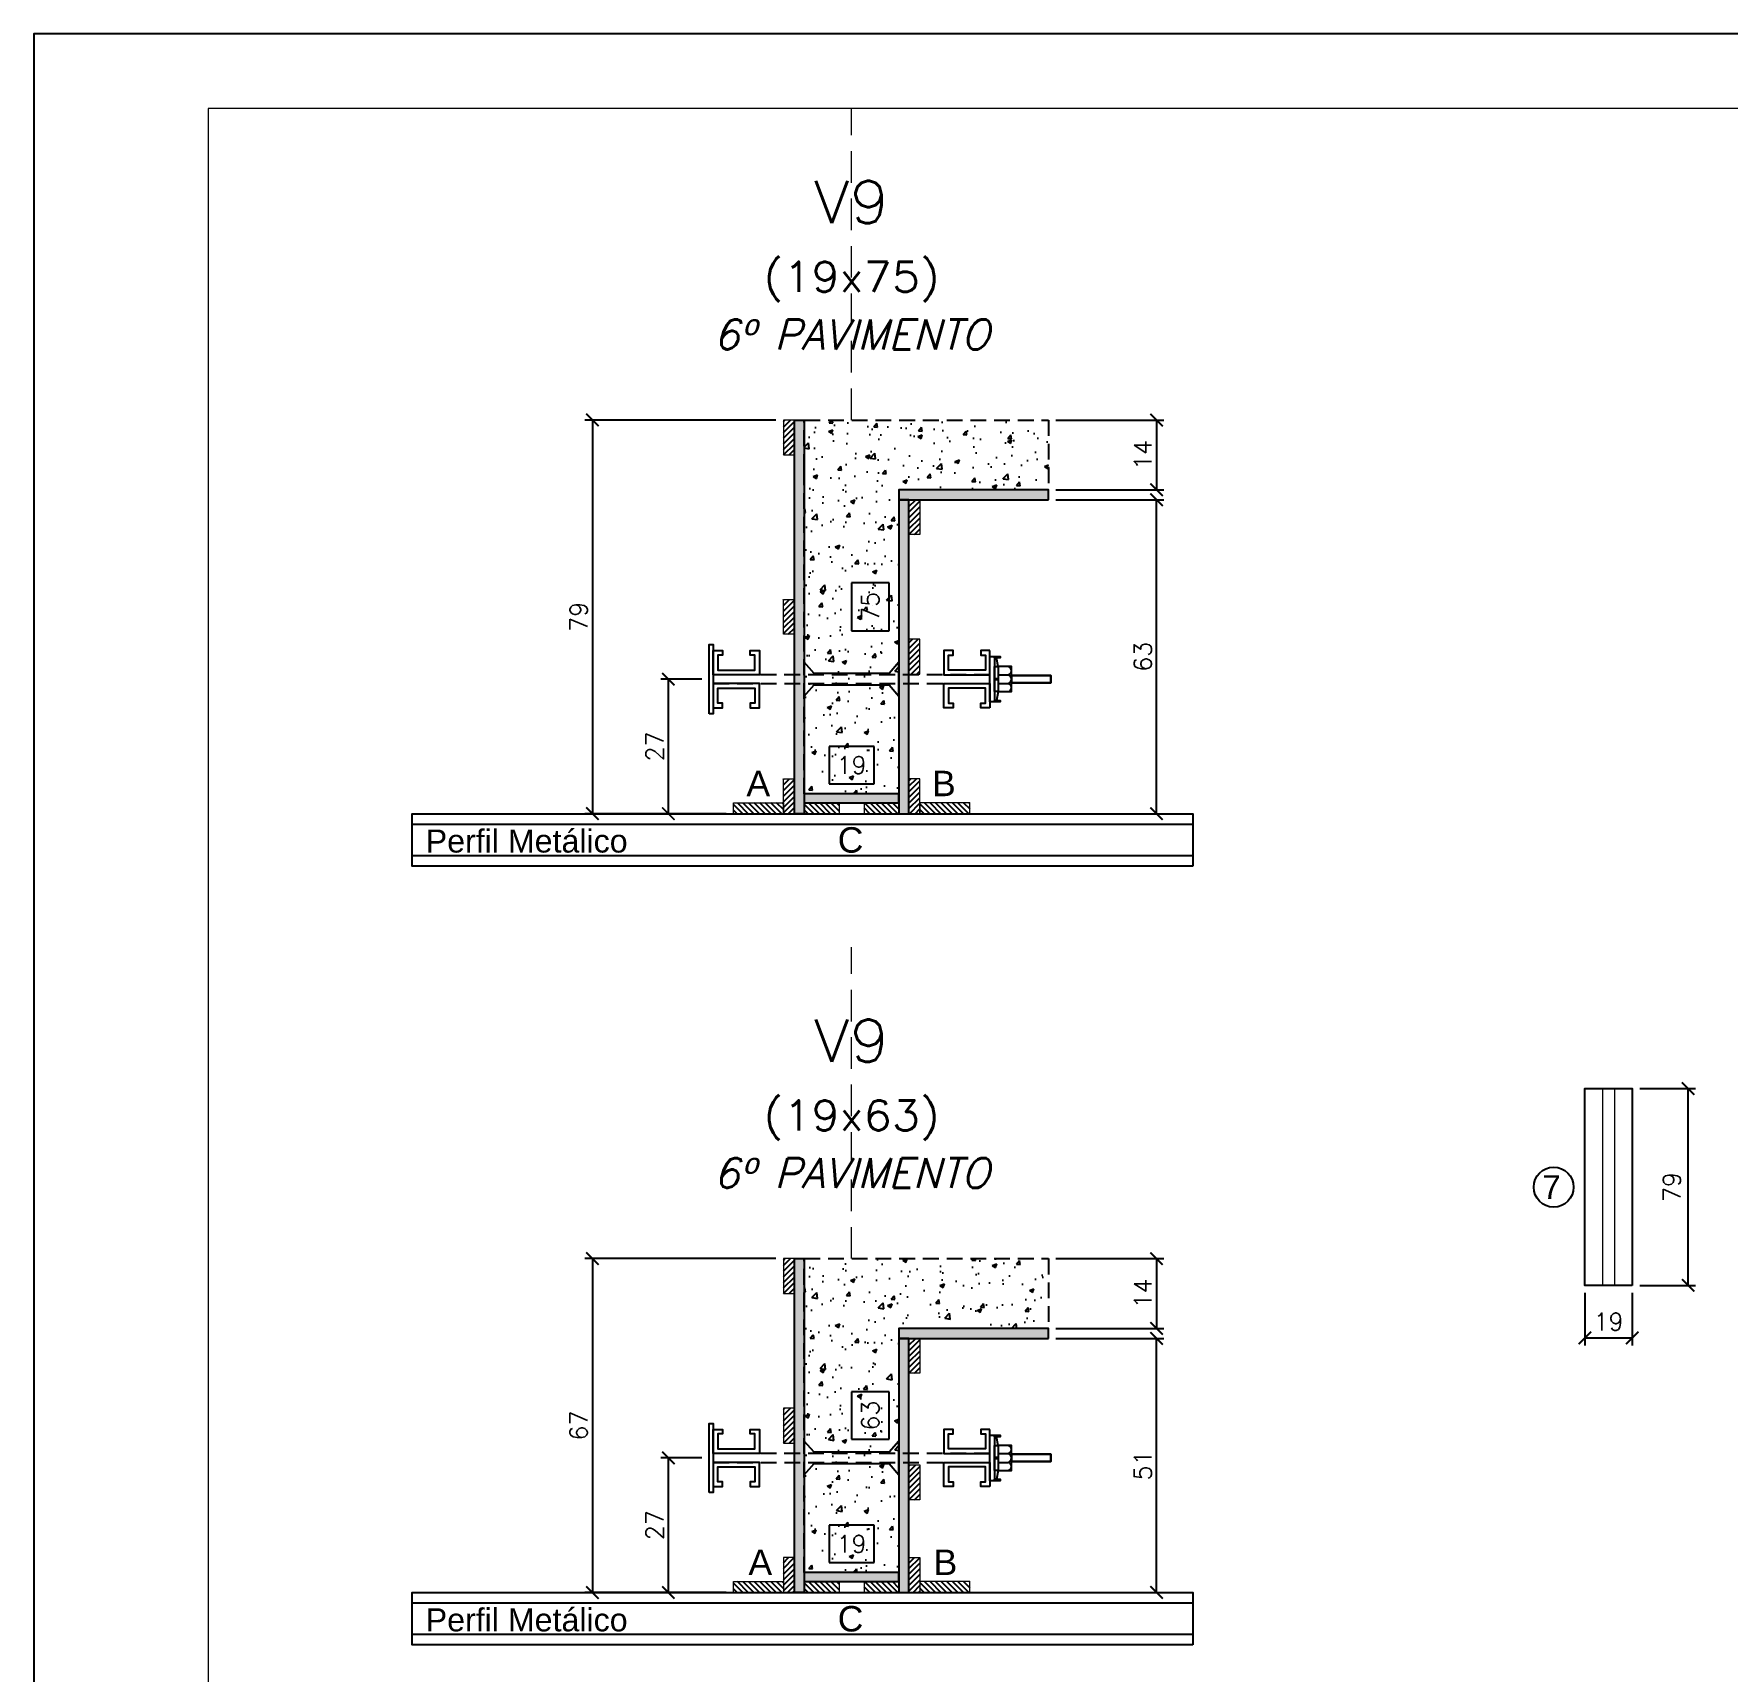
# Model space of a CAD drawing. Extents: x -23436 to 4767, y -4638 to 9755.
# Drawn here: x -15921 to -15242, y 3325 to 3982 of the extents above; entities that cross this region are included whole.
import ezdxf
from ezdxf.enums import TextEntityAlignment as Align

# ---------------------------------------------------------------- set-up
doc = ezdxf.new("R2010")
doc.units = 0
doc.header["$PDMODE"] = 2
doc.header["$PDSIZE"] = 10
doc.linetypes.add('CABLIN', pattern=[0.35, 0.25, -0.1])
doc.linetypes.add('HIDDEN', pattern=[9.525, 6.35, -3.175])
doc.layers.get('0').update_dxf_attribs({"lineweight": 13})
doc.layers.get('Defpoints').update_dxf_attribs({"lineweight": 13})
for name, color, linetype in [('Barra de Ancoragem', 20, 'Continuous'), ('Concreto', 250, 'HIDDEN'), ('Cota', 4, 'Continuous'), ('Cota Seção (2x)', 4, 'Continuous'), ('Hachura', 252, 'CABLIN'), ('MB Logo', 255, 'Continuous'), ('Painéis', 200, 'Continuous'), ('Perfil Metálico', 224, 'Continuous'), ('Romaneio', 10, 'Continuous'), ('Texto de Titulo', 7, 'Continuous'), ('Texto Qtd Sarr', 242, 'Continuous'), ('Tubo de PVC', 51, 'Continuous')]:
    doc.layers.add(name, color=color, linetype=linetype)
for name, color, linetype, lineweight in [('FOLHA MB', 7, 'Continuous', 13), ('Madeira', 100, 'Continuous', 13), ('Sarr 2.2x7', 40, 'Continuous', 9), ('Texto Seção', 7, 'Continuous', 15)]:
    doc.layers.add(name, color=color, linetype=linetype, lineweight=lineweight)
doc.layers.add('Laje_Perimetro', color=7, linetype='Continuous', plot=False)
doc.styles.add('ARIAL', font='arial.ttf', dxfattribs={"oblique": 15, "height": 25})
doc.styles.add('ROMANS', font='romans.shx')
doc.dimstyles.new('Cota Paínel', dxfattribs={"dimtxt": 7, "dimasz": 5, "dimexe": 3, "dimexo": 3, "dimgap": 3, "dimtad": 1, "dimdec": 1, "dimzin": 12, "dimdsep": 46, "dimtxsty": 'ROMANS', "dimblk": 'ARCHTICK', "dimcen": 0, "dimclrd": 4, "dimclre": 4, "dimclrt": 1, "dimadec": 1, "dimazin": 3, "dimtfac": 1, "dimtdec": 1, "dimtmove": 0, "dimatfit": 3, "dimldrblk": 'OBLIQUE', "dimfxl": 1, "dimtolj": 1, "dimtzin": 12, "dimarcsym": 0})
doc.dimstyles.new('Cota Seção (2x)', dxfattribs={"dimtxt": 7, "dimasz": 5, "dimexe": 3, "dimexo": 3, "dimgap": 2, "dimtad": 3, "dimdec": 1, "dimlfac": 0.5, "dimzin": 12, "dimdsep": 46, "dimtxsty": 'ROMANS', "dimblk": 'ARCHTICK', "dimcen": 0, "dimclrd": 4, "dimclre": 4, "dimclrt": 1, "dimadec": 1, "dimazin": 3, "dimtfac": 1, "dimtdec": 1, "dimtmove": 0, "dimatfit": 3, "dimldrblk": 'OBLIQUE', "dimfxl": 1, "dimtolj": 1, "dimtzin": 12, "dimarcsym": 0})
doc.dimstyles.new('Cota Seção interna', dxfattribs={"dimtxt": 7, "dimasz": 6, "dimexe": 0.18, "dimexo": 2, "dimgap": -4, "dimtad": 3, "dimdec": 1, "dimlfac": 0.5, "dimzin": 12, "dimdsep": 46, "dimtxsty": 'ROMANS', "dimblk": 'ARCHTICK', "dimcen": 0.09, "dimse1": 1, "dimse2": 1, "dimsd1": 1, "dimsd2": 1, "dimclrd": 180, "dimclre": 5, "dimclrt": 1, "dimadec": 0, "dimazin": 3, "dimtfac": 1, "dimtdec": 1, "dimtofl": 0, "dimtmove": 0, "dimatfit": 3, "dimldrblk": 'ARCHTICK', "dimfxl": 1, "dimtolj": 1, "dimtzin": 0, "dimarcsym": 0})
pattern_1 = [(315, (7344.477, -4872.981), (1.12253202, 1.12253202), [])]
pattern_2 = [(45, (-7312.8994, 26787.8796), (-1.12253202, 1.12253202), [])]
pattern_3 = [(315, (7344.477, -4560.3843), (1.12253202, 1.12253202), [])]
pattern_4 = [(225, (-23873.3869, -19119.3607), (1.12253202, -1.12253202), [])]

# ---------------------------------------------------------------- blocks, each defined once
blk = doc.blocks.new('A$C169d8357')
at = {"layer": 'FOLHA MB', "color": 1}
for points in [[(0, 1199.94), (0, 149.94), (1485.02, 149.94), (1485.02, 1199.94)], [(70, 1169.94), (70, 179.94), (1455.02, 179.94), (1455.02, 1169.94)]]:
    blk.add_lwpolyline(points, close=True, dxfattribs=at)
blk = doc.blocks.new('titulo1')
at = {"layer": 'Defpoints', "color": 252, "linetype": 'HIDDEN', "ltscale": 2}
blk.add_line((0, 0), (0, 125), dxfattribs=at)
at = {"layer": 'Defpoints', "style": 'ROMANS', "oblique": 15}
blk.add_attdef('FOLHA', text='', height=10, dxfattribs=at).set_placement((0, 15.58), align=Align.MIDDLE_CENTER)
at = {"layer": 'Texto Qtd Sarr', "color": 3, "style": 'ROMANS', "oblique": 15}
for tag, height, p in [('TITULO', 17, (0, 71.45)), ('SEÇÃO', 12, (0, 41.55))]:
    blk.add_attdef(tag, text='', height=height, dxfattribs=at).set_placement(p, align=Align.MIDDLE_CENTER)
blk = doc.blocks.new('*D565')
at = {"layer": 'Cota Seção (2x)', "color": 180, "lineweight": -2, "transparency": 16777216}
for p, q in [((-15584.14, 3383.66), (-15602.14, 3383.66)), ((-15602.14, 3383.66), (-15602.14, 3368.66)), ((-15584.14, 3368.66), (-15584.14, 3383.66)), ((-15602.14, 3368.66), (-15584.14, 3368.66))]:
    blk.add_line(p, q, dxfattribs=at)
at = {"layer": 'Defpoints', "color": 0, "transparency": 16777216}
for p in [(-15612.14, 3364.66), (-15574.14, 3364.66), (-15574.14, 3364.66)]:
    blk.add_point(p, dxfattribs=at)
at = {"layer": 'Cota Seção (2x)', "color": 1, "transparency": 16777216, "insert": (-15593.14, 3376.16), "char_height": 7, "attachment_point": 5, "style": 'ROMANS'}
blk.add_mtext('\\A1;19', dxfattribs=at)
blk = doc.blocks.new('_ArchTick')
at = {"color": 0, "linetype": 'ByBlock', "const_width": 0.15}
blk.add_lwpolyline([(-0.5, -0.5), (0.5, 0.5)], dxfattribs=at)
blk = doc.blocks.new('*D566')
at = {"layer": 'Cota', "color": 4, "lineweight": -2, "transparency": 16777216}
for p, q in [((-15511.14, 3490.66), (-15467.77, 3490.66)), ((-15470.77, 3490.66), (-15470.77, 3462.66)), ((-15511.14, 3462.66), (-15467.77, 3462.66))]:
    blk.add_line(p, q, dxfattribs=at)
at = {"layer": 'Defpoints', "color": 0, "transparency": 16777216}
for p in [(-15514.14, 3490.66), (-15514.14, 3462.66), (-15470.77, 3462.66)]:
    blk.add_point(p, dxfattribs=at)
at = {"layer": 'Cota', "color": 4, "lineweight": -2, "transparency": 16777216, "xscale": 5, "yscale": 5, "zscale": 5}
for p, rotation in [((-15470.77, 3490.66), 90), ((-15470.77, 3462.66), 270)]:
    blk.add_blockref('_ArchTick', p, dxfattribs=dict(at, rotation=rotation))
at = {"layer": 'Cota', "color": 1, "transparency": 16777216, "insert": (-15476.27, 3476.66), "char_height": 7, "attachment_point": 5, "rotation": 90, "style": 'ROMANS'}
blk.add_mtext('\\A1;14', dxfattribs=at)
blk = doc.blocks.new('_OBLIQUE')
at = {"color": 0, "linetype": 'ByBlock', "lineweight": -2}
for p, q in [((0, 0), (-1, 0)), ((-0.5, -0.5), (0.5, 0.5))]:
    blk.add_line(p, q, dxfattribs=at)
blk = doc.blocks.new('DSADSAD')
at = {"layer": 'Barra de Ancoragem'}
for p, q in [((-12990.96, 7698.42), (-13009.22, 7698.42)), ((-13005.1, 7696.87), (-13008.63, 7697.64)), ((-12995.08, 7696.87), (-12991.55, 7697.64))]:
    blk.add_line(p, q, dxfattribs=at)
at = {"layer": 'Barra de Ancoragem', "flags": 128}
for points in [[(-13009.22, 7700.2), (-12990.96, 7700.2), (-12990.96, 7698.42), (-13009.22, 7698.42)], [(-13008.63, 7698.42), (-13008.63, 7696.05), (-13009.22, 7696.05), (-13009.22, 7698.42)], [(-12995.08, 7698.42), (-12995.08, 7696.87), (-13005.1, 7696.87), (-13005.1, 7698.42)], [(-12990.96, 7698.42), (-12990.96, 7696.05), (-12991.55, 7696.05), (-12991.55, 7698.42)]]:
    blk.add_lwpolyline(points, close=True, dxfattribs=at)
for points in [[(-13005.1, 7696.87), (-13005.1, 7691.61), (-12995.08, 7691.61), (-12995.08, 7696.87)], [(-13000.38, 7696.87), (-13000.38, 7698.42), (-12999.79, 7698.42), (-12999.79, 7696.87), (-13000.38, 7696.87), (-12999.79, 7696.87)]]:
    blk.add_lwpolyline(points, dxfattribs=at)
for points in [[(-13001.86, 7696.87), (-13001.86, 7692.79, 0.666667), (-12998.32, 7692.79, 0.666667)], [(-12998.32, 7696.87), (-12998.32, 7692.79, 0.729796), (-12995.08, 7692.79, 0.729796)]]:
    blk.add_lwpolyline(points, format="xyb", dxfattribs=at)
at = {"layer": 'Barra de Ancoragem'}
blk.add_arc((-13003.48, 7693.31), 1.7, 197.75636, 342.24364, dxfattribs=at)
blk = doc.blocks.new('*D567')
at = {"layer": 'Cota', "color": 4, "lineweight": -2, "transparency": 16777216}
for p, q in [((-15653.26, 3410.66), (-15669.71, 3410.66)), ((-15666.71, 3356.66), (-15666.71, 3410.66)), ((-15643.54, 3356.66), (-15669.71, 3356.66))]:
    blk.add_line(p, q, dxfattribs=at)
at = {"layer": 'Defpoints', "color": 0, "transparency": 16777216}
for p in [(-15666.71, 3410.66), (-15650.26, 3410.66), (-15640.54, 3356.66)]:
    blk.add_point(p, dxfattribs=at)
at = {"layer": 'Cota', "color": 4, "lineweight": -2, "transparency": 16777216, "xscale": 5, "yscale": 5, "zscale": 5}
for p, rotation in [((-15666.71, 3410.66), 90), ((-15666.71, 3356.66), 270)]:
    blk.add_blockref('_ArchTick', p, dxfattribs=dict(at, rotation=rotation))
at = {"layer": 'Cota', "color": 1, "transparency": 16777216, "insert": (-15672.21, 3383.66), "char_height": 7, "attachment_point": 5, "rotation": 90, "style": 'ROMANS'}
blk.add_mtext('\\A1;27', dxfattribs=at)
blk = doc.blocks.new('*D568')
at = {"layer": 'Cota', "color": 4, "lineweight": -2, "transparency": 16777216}
for p, q in [((-15511.14, 3458.66), (-15467.77, 3458.66)), ((-15470.77, 3356.66), (-15470.77, 3458.66)), ((-15542.74, 3356.66), (-15467.77, 3356.66))]:
    blk.add_line(p, q, dxfattribs=at)
at = {"layer": 'Defpoints', "color": 0, "transparency": 16777216}
for p in [(-15514.14, 3458.66), (-15470.77, 3458.66), (-15545.74, 3356.66)]:
    blk.add_point(p, dxfattribs=at)
at = {"layer": 'Cota', "color": 4, "lineweight": -2, "transparency": 16777216, "xscale": 5, "yscale": 5, "zscale": 5}
for p, rotation in [((-15470.77, 3458.66), 90), ((-15470.77, 3356.66), 270)]:
    blk.add_blockref('_ArchTick', p, dxfattribs=dict(at, rotation=rotation))
at = {"layer": 'Cota', "color": 1, "transparency": 16777216, "insert": (-15476.27, 3407.66), "char_height": 7, "attachment_point": 5, "rotation": 90, "style": 'ROMANS'}
blk.add_mtext('\\A1;51', dxfattribs=at)
blk = doc.blocks.new('*D569')
at = {"layer": 'Cota Seção (2x)', "color": 180, "lineweight": -2, "transparency": 16777216}
for p, q in [((-15578.14, 3437.16), (-15593.14, 3437.16)), ((-15593.14, 3437.16), (-15593.14, 3418.16)), ((-15578.14, 3418.16), (-15578.14, 3437.16)), ((-15593.14, 3418.16), (-15578.14, 3418.16))]:
    blk.add_line(p, q, dxfattribs=at)
at = {"layer": 'Defpoints', "color": 0, "transparency": 16777216}
for p in [(-15574.14, 3490.66), (-15574.14, 3490.66), (-15574.14, 3364.66)]:
    blk.add_point(p, dxfattribs=at)
at = {"layer": 'Cota Seção (2x)', "color": 1, "transparency": 16777216, "insert": (-15585.64, 3427.66), "char_height": 7, "attachment_point": 5, "rotation": 90, "style": 'ROMANS'}
blk.add_mtext('\\A1;63', dxfattribs=at)
blk = doc.blocks.new('*D570')
at = {"layer": 'Cota', "color": 4, "lineweight": -2, "transparency": 16777216}
for p, q in [((-15623.54, 3490.66), (-15700.2, 3490.66)), ((-15697.2, 3490.66), (-15697.2, 3356.66)), ((-15643.54, 3356.66), (-15700.2, 3356.66))]:
    blk.add_line(p, q, dxfattribs=at)
at = {"layer": 'Defpoints', "color": 0, "transparency": 16777216}
for p in [(-15620.54, 3490.66), (-15697.2, 3356.66), (-15640.54, 3356.66)]:
    blk.add_point(p, dxfattribs=at)
at = {"layer": 'Cota', "color": 4, "lineweight": -2, "transparency": 16777216, "xscale": 5, "yscale": 5, "zscale": 5}
for p, rotation in [((-15697.2, 3490.66), 90), ((-15697.2, 3356.66), 270)]:
    blk.add_blockref('_ArchTick', p, dxfattribs=dict(at, rotation=rotation))
at = {"layer": 'Cota', "color": 1, "transparency": 16777216, "insert": (-15702.7, 3423.66), "char_height": 7, "attachment_point": 5, "rotation": 90, "style": 'ROMANS'}
blk.add_mtext('\\A1;67', dxfattribs=at)
blk = doc.blocks.new('*D559')
at = {"layer": 'Cota Seção (2x)', "color": 180, "lineweight": -2, "transparency": 16777216}
for p, q in [((-15584.14, 3696.26), (-15602.14, 3696.26)), ((-15602.14, 3696.26), (-15602.14, 3681.26)), ((-15584.14, 3681.26), (-15584.14, 3696.26)), ((-15602.14, 3681.26), (-15584.14, 3681.26))]:
    blk.add_line(p, q, dxfattribs=at)
at = {"layer": 'Defpoints', "color": 0, "transparency": 16777216}
for p in [(-15612.14, 3677.26), (-15574.14, 3677.26), (-15574.14, 3677.26)]:
    blk.add_point(p, dxfattribs=at)
at = {"layer": 'Cota Seção (2x)', "color": 1, "transparency": 16777216, "insert": (-15593.14, 3688.76), "char_height": 7, "attachment_point": 5, "style": 'ROMANS'}
blk.add_mtext('\\A1;19', dxfattribs=at)
blk = doc.blocks.new('*D560')
at = {"layer": 'Cota', "color": 4, "lineweight": -2, "transparency": 16777216}
for p, q in [((-15511.14, 3827.26), (-15467.77, 3827.26)), ((-15470.77, 3827.26), (-15470.77, 3799.26)), ((-15511.14, 3799.26), (-15467.77, 3799.26))]:
    blk.add_line(p, q, dxfattribs=at)
at = {"layer": 'Defpoints', "color": 0, "transparency": 16777216}
for p in [(-15514.14, 3827.26), (-15514.14, 3799.26), (-15470.77, 3799.26)]:
    blk.add_point(p, dxfattribs=at)
at = {"layer": 'Cota', "color": 4, "lineweight": -2, "transparency": 16777216, "xscale": 5, "yscale": 5, "zscale": 5}
for p, rotation in [((-15470.77, 3827.26), 90), ((-15470.77, 3799.26), 270)]:
    blk.add_blockref('_ArchTick', p, dxfattribs=dict(at, rotation=rotation))
at = {"layer": 'Cota', "color": 1, "transparency": 16777216, "insert": (-15476.27, 3813.26), "char_height": 7, "attachment_point": 5, "rotation": 90, "style": 'ROMANS'}
blk.add_mtext('\\A1;14', dxfattribs=at)
blk = doc.blocks.new('*D561')
at = {"layer": 'Cota', "color": 4, "lineweight": -2, "transparency": 16777216}
for p, q in [((-15653.26, 3723.26), (-15669.71, 3723.26)), ((-15666.71, 3669.26), (-15666.71, 3723.26)), ((-15643.54, 3669.26), (-15669.71, 3669.26))]:
    blk.add_line(p, q, dxfattribs=at)
at = {"layer": 'Defpoints', "color": 0, "transparency": 16777216}
for p in [(-15666.71, 3723.26), (-15650.26, 3723.26), (-15640.54, 3669.26)]:
    blk.add_point(p, dxfattribs=at)
at = {"layer": 'Cota', "color": 4, "lineweight": -2, "transparency": 16777216, "xscale": 5, "yscale": 5, "zscale": 5}
for p, rotation in [((-15666.71, 3723.26), 90), ((-15666.71, 3669.26), 270)]:
    blk.add_blockref('_ArchTick', p, dxfattribs=dict(at, rotation=rotation))
at = {"layer": 'Cota', "color": 1, "transparency": 16777216, "insert": (-15672.21, 3696.26), "char_height": 7, "attachment_point": 5, "rotation": 90, "style": 'ROMANS'}
blk.add_mtext('\\A1;27', dxfattribs=at)
blk = doc.blocks.new('*D562')
at = {"layer": 'Cota', "color": 4, "lineweight": -2, "transparency": 16777216}
for p, q in [((-15511.14, 3795.26), (-15467.77, 3795.26)), ((-15470.77, 3669.26), (-15470.77, 3795.26)), ((-15542.74, 3669.26), (-15467.77, 3669.26))]:
    blk.add_line(p, q, dxfattribs=at)
at = {"layer": 'Defpoints', "color": 0, "transparency": 16777216}
for p in [(-15514.14, 3795.26), (-15470.77, 3795.26), (-15545.74, 3669.26)]:
    blk.add_point(p, dxfattribs=at)
at = {"layer": 'Cota', "color": 4, "lineweight": -2, "transparency": 16777216, "xscale": 5, "yscale": 5, "zscale": 5}
for p, rotation in [((-15470.77, 3795.26), 90), ((-15470.77, 3669.26), 270)]:
    blk.add_blockref('_ArchTick', p, dxfattribs=dict(at, rotation=rotation))
at = {"layer": 'Cota', "color": 1, "transparency": 16777216, "insert": (-15476.27, 3732.26), "char_height": 7, "attachment_point": 5, "rotation": 90, "style": 'ROMANS'}
blk.add_mtext('\\A1;63', dxfattribs=at)
blk = doc.blocks.new('*D563')
at = {"layer": 'Cota Seção (2x)', "color": 180, "lineweight": -2, "transparency": 16777216}
for p, q in [((-15578.14, 3761.93), (-15593.14, 3761.93)), ((-15593.14, 3761.93), (-15593.14, 3742.59)), ((-15578.14, 3742.59), (-15578.14, 3761.93)), ((-15593.14, 3742.59), (-15578.14, 3742.59))]:
    blk.add_line(p, q, dxfattribs=at)
at = {"layer": 'Defpoints', "color": 0, "transparency": 16777216}
for p in [(-15574.14, 3827.26), (-15574.14, 3827.26), (-15574.14, 3677.26)]:
    blk.add_point(p, dxfattribs=at)
at = {"layer": 'Cota Seção (2x)', "color": 1, "transparency": 16777216, "insert": (-15585.64, 3752.26), "char_height": 7, "attachment_point": 5, "rotation": 90, "style": 'ROMANS'}
blk.add_mtext('\\A1;75', dxfattribs=at)
blk = doc.blocks.new('*D564')
at = {"layer": 'Cota', "color": 4, "lineweight": -2, "transparency": 16777216}
for p, q in [((-15623.54, 3827.26), (-15700.2, 3827.26)), ((-15697.2, 3827.26), (-15697.2, 3669.26)), ((-15643.54, 3669.26), (-15700.2, 3669.26))]:
    blk.add_line(p, q, dxfattribs=at)
at = {"layer": 'Defpoints', "color": 0, "transparency": 16777216}
for p in [(-15620.54, 3827.26), (-15697.2, 3669.26), (-15640.54, 3669.26)]:
    blk.add_point(p, dxfattribs=at)
at = {"layer": 'Cota', "color": 4, "lineweight": -2, "transparency": 16777216, "xscale": 5, "yscale": 5, "zscale": 5}
for p, rotation in [((-15697.2, 3827.26), 90), ((-15697.2, 3669.26), 270)]:
    blk.add_blockref('_ArchTick', p, dxfattribs=dict(at, rotation=rotation))
at = {"layer": 'Cota', "color": 1, "transparency": 16777216, "insert": (-15702.7, 3748.26), "char_height": 7, "attachment_point": 5, "rotation": 90, "style": 'ROMANS'}
blk.add_mtext('\\A1;79', dxfattribs=at)
blk = doc.blocks.new('*D627')
at = {"layer": 'Cota', "color": 4, "lineweight": -2, "transparency": 16777216}
for p, q in [((-15298.79, 3476.92), (-15298.79, 3455.85)), ((-15279.79, 3476.92), (-15279.79, 3455.85)), ((-15298.79, 3458.85), (-15279.79, 3458.85))]:
    blk.add_line(p, q, dxfattribs=at)
at = {"layer": 'Defpoints', "color": 0, "transparency": 16777216}
for p in [(-15298.79, 3479.92), (-15279.79, 3479.92), (-15279.79, 3458.85)]:
    blk.add_point(p, dxfattribs=at)
at = {"layer": 'Cota', "color": 4, "lineweight": -2, "transparency": 16777216, "xscale": 5, "yscale": 5, "zscale": 5, "rotation": 180}
blk.add_blockref('_ArchTick', (-15298.79, 3458.85), dxfattribs=at)
at = {"layer": 'Cota', "color": 4, "lineweight": -2, "transparency": 16777216, "xscale": 5, "yscale": 5, "zscale": 5}
blk.add_blockref('_ArchTick', (-15279.79, 3458.85), dxfattribs=at)
at = {"layer": 'Cota', "color": 1, "transparency": 16777216, "insert": (-15289.29, 3465.35), "char_height": 7, "attachment_point": 5, "style": 'ROMANS'}
blk.add_mtext('\\A1;19', dxfattribs=at)
blk = doc.blocks.new('*D628')
at = {"layer": 'Cota', "color": 4, "lineweight": -2, "transparency": 16777216}
for p, q in [((-15276.79, 3558.92), (-15254.41, 3558.92)), ((-15257.41, 3479.92), (-15257.41, 3558.92)), ((-15276.79, 3479.92), (-15254.41, 3479.92))]:
    blk.add_line(p, q, dxfattribs=at)
at = {"layer": 'Defpoints', "color": 0, "transparency": 16777216}
for p in [(-15279.79, 3558.92), (-15257.41, 3558.92), (-15279.79, 3479.92)]:
    blk.add_point(p, dxfattribs=at)
at = {"layer": 'Cota', "color": 4, "lineweight": -2, "transparency": 16777216, "xscale": 5, "yscale": 5, "zscale": 5}
for p, rotation in [((-15257.41, 3558.92), 90), ((-15257.41, 3479.92), 270)]:
    blk.add_blockref('_ArchTick', p, dxfattribs=dict(at, rotation=rotation))
at = {"layer": 'Cota', "color": 1, "transparency": 16777216, "insert": (-15263.91, 3519.42), "char_height": 7, "attachment_point": 5, "rotation": 90, "style": 'ROMANS'}
blk.add_mtext('\\A1;79', dxfattribs=at)

msp = doc.modelspace()

# ---------------------------------------------------------------- hatches: boundary and pattern name
at = {"layer": 'Concreto'}
h = msp.add_hatch(dxfattribs=at)
h.set_pattern_fill('AR-CONC', color=256, scale=2.5)
h.set_pattern_definition([(50, (3204.486, -3443.665), (17.931505, -1.568803), [1.875, -20.625]), (355, (3204.486, -3443.665), (-3.468783, 18.804803), [1.5, -16.5]), (100.45144, (3205.98, -3443.796), (14.462721, 17.236), [1.593505, -17.528553]), (46.1842, (3204.486, -3438.665), (26.681033, -4.137982), [2.8125, -30.9375]), (96.63564, (3206.71, -3439.01), (23.36655, 24.352965), [2.39026, -26.292844]), (351.18416, (3204.486, -3438.665), (23.36655, 24.352965), [2.25, -24.75]), (21, (3206.986, -3439.915), (14.922676, -10.065472), [1.875, -20.625]), (326, (3206.986, -3439.915), (6.082883, 18.128751), [1.5, -16.5]), (71.45144, (3208.23, -3440.754), (21.00556, 8.063279), [1.593505, -17.528553]), (37.5, (3204.4864, -3443.6655), (0.3039964, 8.3223463), [0, -16.3, 0, -16.75, 0, -16.5625]), (7.5, (3204.486, -3443.6655), (6.5767384, 9.8602928), [0, -9.55, 0, -15.925, 0, -6.3125]), (327.5, (3198.9114, -3443.6655), (13.345561, -0.5638718), [0, -6.25, 0, -19.5, 0, -25.875]), (317.5, (3196.411, -3443.665), (14.579654, 2.5026246), [0, -8.125, 0, -12.95, 0, -18.375])])
h.paths.add_polyline_path([(-15612.14, 3783.26), (-15612.14, 3827.26), (-15514.14, 3827.26), (-15514.14, 3799.26), (-15574.14, 3799.26), (-15574.14, 3677.26), (-15612.14, 3677.26)])
h = msp.add_hatch(dxfattribs=at)
h.set_pattern_fill('AR-CONC', color=256, scale=2.5)
h.set_pattern_definition([(50, (3204.486, -3756.262), (17.931505, -1.568803), [1.875, -20.625]), (355, (3204.486, -3756.262), (-3.468783, 18.804803), [1.5, -16.5]), (100.45144, (3205.98, -3756.393), (14.462721, 17.236), [1.593505, -17.528553]), (46.1842, (3204.486, -3751.262), (26.681033, -4.137982), [2.8125, -30.9375]), (96.63564, (3206.71, -3751.607), (23.36655, 24.352965), [2.39026, -26.292844]), (351.18416, (3204.486, -3751.262), (23.36655, 24.352965), [2.25, -24.75]), (21, (3206.986, -3752.512), (14.922676, -10.065472), [1.875, -20.625]), (326, (3206.986, -3752.512), (6.082883, 18.128751), [1.5, -16.5]), (71.45144, (3208.23, -3753.351), (21.00556, 8.063279), [1.593505, -17.528553]), (37.5, (3204.4864, -3756.262), (0.3039964, 8.3223463), [0, -16.3, 0, -16.75, 0, -16.5625]), (7.5, (3204.486, -3756.262), (6.5767384, 9.8602928), [0, -9.55, 0, -15.925, 0, -6.3125]), (327.5, (3198.9114, -3756.262), (13.345561, -0.5638718), [0, -6.25, 0, -19.5, 0, -25.875]), (317.5, (3196.411, -3756.262), (14.579654, 2.5026246), [0, -8.125, 0, -12.95, 0, -18.375])])
h.paths.add_polyline_path([(-15612.14, 3470.66), (-15612.14, 3490.66), (-15514.14, 3490.66), (-15514.14, 3462.66), (-15574.14, 3462.66), (-15574.14, 3364.66), (-15612.14, 3364.66)])
at = {"layer": 'Hachura'}
h = msp.add_hatch(dxfattribs=at)
h.set_pattern_fill('ANSI31', color=256, scale=0.5, angle=360, style=0)
h.set_pattern_definition(pattern_2)
h.paths.add_polyline_path([(-15616.14, 3827.26), (-15620.54, 3827.26), (-15620.54, 3813.26), (-15616.14, 3813.26)])
h = msp.add_hatch(color=256, dxfattribs=at)
h.dxf.hatch_style = 1
h.paths.add_polyline_path([(-15616.14, 3827.26), (-15612.14, 3827.26), (-15612.14, 3669.26), (-15616.14, 3669.26)])
h = msp.add_hatch(color=256, dxfattribs=at)
h.dxf.hatch_style = 1
h.paths.add_polyline_path([(-15514.14, 3795.26), (-15514.14, 3799.26), (-15574.14, 3799.26), (-15574.14, 3795.26)])
h = msp.add_hatch(color=256, dxfattribs=at)
h.dxf.hatch_style = 1
h.paths.add_polyline_path([(-15570.14, 3795.26), (-15574.14, 3795.26), (-15574.14, 3669.26), (-15570.14, 3669.26)])
h = msp.add_hatch(dxfattribs=at)
h.set_pattern_fill('ANSI31', color=256, scale=0.5, angle=180, style=0)
h.set_pattern_definition(pattern_4)
h.paths.add_polyline_path([(-15570.14, 3795.26), (-15565.74, 3795.26), (-15565.74, 3781.26), (-15570.14, 3781.26)])
h = msp.add_hatch(dxfattribs=at)
h.set_pattern_fill('ANSI31', color=256, scale=0.5, angle=360, style=0)
h.set_pattern_definition([(45, (-7312.8994, 26859.8796), (-1.12253202, 1.12253202), [])])
h.paths.add_polyline_path([(-15616.14, 3741.26), (-15620.54, 3741.26), (-15620.54, 3755.26), (-15616.14, 3755.26)])
h = msp.add_hatch(dxfattribs=at)
h.set_pattern_fill('ANSI31', color=256, scale=0.5, angle=360, style=0)
h.set_pattern_definition([(45, (-7312.8994, 26843.8796), (-1.12253202, 1.12253202), [])])
h.paths.add_polyline_path([(-15570.14, 3725.26), (-15565.74, 3725.26), (-15565.74, 3739.26), (-15570.14, 3739.26)])
h = msp.add_hatch(dxfattribs=at)
h.set_pattern_fill('ANSI31', color=256, scale=0.5, angle=360, style=0)
h.set_pattern_definition(pattern_2)
h.paths.add_polyline_path([(-15616.14, 3669.26), (-15620.54, 3669.26), (-15620.54, 3683.26), (-15616.14, 3683.26)])
h = msp.add_hatch(color=256, dxfattribs=at)
h.dxf.hatch_style = 1
h.paths.add_polyline_path([(-15574.14, 3673.66), (-15574.14, 3677.26), (-15612.14, 3677.26), (-15612.14, 3673.66)])
h = msp.add_hatch(dxfattribs=at)
h.set_pattern_fill('ANSI31', color=256, scale=0.5, angle=180, style=0)
h.set_pattern_definition(pattern_4)
h.paths.add_polyline_path([(-15570.14, 3669.26), (-15565.74, 3669.26), (-15565.74, 3683.26), (-15570.14, 3683.26)])
h = msp.add_hatch(dxfattribs=at)
h.set_pattern_fill('ANSI31', color=256, scale=0.5, angle=270, style=0)
h.set_pattern_definition([(315, (7354.077, -4560.3843), (1.12253202, 1.12253202), [])])
h.paths.add_polyline_path([(-15640.54, 3669.26), (-15640.54, 3673.66), (-15620.54, 3673.66), (-15620.54, 3669.26)])
h = msp.add_hatch(dxfattribs=at)
h.set_pattern_fill('ANSI31', color=256, scale=0.5, angle=270, style=0)
h.set_pattern_definition(pattern_3)
h.paths.add_polyline_path([(-15612.14, 3669.26), (-15612.14, 3673.66), (-15598.14, 3673.66), (-15598.14, 3669.26)])
h = msp.add_hatch(dxfattribs=at)
h.set_pattern_fill('ANSI31', color=256, scale=0.5, angle=270, style=0)
h.set_pattern_definition(pattern_3)
h.paths.add_polyline_path([(-15574.14, 3669.26), (-15574.14, 3673.66), (-15588.14, 3673.66), (-15588.14, 3669.26)])
h = msp.add_hatch(dxfattribs=at)
h.set_pattern_fill('ANSI31', color=256, scale=0.5, angle=270, style=0)
h.set_pattern_definition([(315, (7334.877, -4560.3843), (1.12253202, 1.12253202), [])])
h.paths.add_polyline_path([(-15545.74, 3669.26), (-15545.74, 3673.66), (-15565.74, 3673.66), (-15565.74, 3669.26)])
h = msp.add_hatch(dxfattribs=at)
h.set_pattern_fill('ANSI31', color=256, scale=0.5, angle=360, style=0)
h.set_pattern_definition([(45, (-7312.8994, 26451.2829), (-1.12253202, 1.12253202), [])])
h.paths.add_polyline_path([(-15616.14, 3490.66), (-15620.54, 3490.66), (-15620.54, 3476.66), (-15616.14, 3476.66)])
h = msp.add_hatch(color=256, dxfattribs=at)
h.dxf.hatch_style = 1
h.paths.add_polyline_path([(-15616.14, 3490.66), (-15612.14, 3490.66), (-15612.14, 3356.66), (-15616.14, 3356.66)])
h = msp.add_hatch(color=256, dxfattribs=at)
h.dxf.hatch_style = 1
h.paths.add_polyline_path([(-15514.14, 3458.66), (-15514.14, 3462.66), (-15574.14, 3462.66), (-15574.14, 3458.66)])
h = msp.add_hatch(color=256, dxfattribs=at)
h.dxf.hatch_style = 1
h.paths.add_polyline_path([(-15570.14, 3458.66), (-15574.14, 3458.66), (-15574.14, 3356.66), (-15570.14, 3356.66)])
h = msp.add_hatch(dxfattribs=at)
h.set_pattern_fill('ANSI31', color=256, scale=0.5, angle=180, style=0)
h.set_pattern_definition([(225, (-23873.3869, -19455.9574), (1.12253202, -1.12253202), [])])
h.paths.add_polyline_path([(-15570.14, 3458.66), (-15565.74, 3458.66), (-15565.74, 3444.66), (-15570.14, 3444.66)])
h = msp.add_hatch(dxfattribs=at)
h.set_pattern_fill('ANSI31', color=256, scale=0.5, angle=360, style=0)
h.set_pattern_definition([(45, (-7312.8994, 26391.2829), (-1.12253202, 1.12253202), [])])
h.paths.add_polyline_path([(-15616.14, 3430.66), (-15620.54, 3430.66), (-15620.54, 3416.66), (-15616.14, 3416.66)])
h = msp.add_hatch(dxfattribs=at)
h.set_pattern_fill('ANSI31', color=256, scale=0.5, angle=180, style=0)
h.set_pattern_definition([(225, (-23873.3869, -19506.7561), (1.12253202, -1.12253202), [])])
h.paths.add_polyline_path([(-15570.14, 3407.86), (-15565.74, 3407.86), (-15565.74, 3393.86), (-15570.14, 3393.86)])
h = msp.add_hatch(dxfattribs=at)
h.set_pattern_fill('ANSI31', color=256, scale=0.5, angle=180, style=0)
h.set_pattern_definition([(225, (-23923.7869, -19603.9574), (1.12253202, -1.12253202), [])])
h.paths.add_polyline_path([(-15620.54, 3356.66), (-15616.14, 3356.66), (-15616.14, 3370.66), (-15620.54, 3370.66)])
h = msp.add_hatch(color=256, dxfattribs=at)
h.dxf.hatch_style = 1
h.paths.add_polyline_path([(-15574.14, 3361.06), (-15574.14, 3364.66), (-15612.14, 3364.66), (-15612.14, 3361.06)])
h = msp.add_hatch(dxfattribs=at)
h.set_pattern_fill('ANSI31', color=256, scale=0.5, angle=360, style=0)
h.set_pattern_definition([(45, (-7262.4994, 26271.2829), (-1.12253202, 1.12253202), [])])
h.paths.add_polyline_path([(-15565.74, 3356.66), (-15570.14, 3356.66), (-15570.14, 3370.66), (-15565.74, 3370.66)])
h = msp.add_hatch(dxfattribs=at)
h.set_pattern_fill('ANSI31', color=256, scale=0.5, angle=270, style=0)
h.set_pattern_definition([(315, (7354.077, -4872.981), (1.12253202, 1.12253202), [])])
h.paths.add_polyline_path([(-15640.54, 3356.66), (-15640.54, 3361.06), (-15620.54, 3361.06), (-15620.54, 3356.66)])
h = msp.add_hatch(dxfattribs=at)
h.set_pattern_fill('ANSI31', color=256, scale=0.5, angle=270, style=0)
h.set_pattern_definition(pattern_1)
h.paths.add_polyline_path([(-15612.14, 3356.66), (-15612.14, 3361.06), (-15598.14, 3361.06), (-15598.14, 3356.66)])
h = msp.add_hatch(dxfattribs=at)
h.set_pattern_fill('ANSI31', color=256, scale=0.5, angle=270, style=0)
h.set_pattern_definition(pattern_1)
h.paths.add_polyline_path([(-15574.14, 3356.66), (-15574.14, 3361.06), (-15588.14, 3361.06), (-15588.14, 3356.66)])
h = msp.add_hatch(dxfattribs=at)
h.set_pattern_fill('ANSI31', color=256, scale=0.5, angle=270, style=0)
h.set_pattern_definition([(315, (7334.877, -4872.981), (1.12253202, 1.12253202), [])])
h.paths.add_polyline_path([(-15545.74, 3356.66), (-15545.74, 3361.06), (-15565.74, 3361.06), (-15565.74, 3356.66)])

# ---------------------------------------------------------------- linework, layer by layer
at = {"layer": 'Barra de Ancoragem', "flags": 128}
for points in [[(-15650.26, 3709.39), (-15650.26, 3737.13), (-15648.66, 3737.13), (-15648.66, 3709.39)], [(-15650.26, 3396.79), (-15650.26, 3424.53), (-15648.66, 3424.53), (-15648.66, 3396.79)]]:
    msp.add_lwpolyline(points, close=True, dxfattribs=at)
at = {"layer": 'Barra de Ancoragem'}
for points in [[(-15648.66, 3734.74), (-15646.82, 3734.74), (-15644.97, 3734.74), (-15644.97, 3732.89), (-15646.82, 3732.89), (-15646.82, 3726.88), (-15631.99, 3726.88), (-15631.99, 3732.89), (-15633.84, 3732.89), (-15633.84, 3734.74), (-15631.99, 3734.74), (-15630.14, 3734.74), (-15630.14, 3725.04), (-15648.66, 3725.04)], [(-15537.62, 3734.74), (-15539.47, 3734.74), (-15541.32, 3734.74), (-15541.32, 3732.89), (-15539.47, 3732.89), (-15539.47, 3726.88), (-15554.3, 3726.88), (-15554.3, 3732.89), (-15552.45, 3732.89), (-15552.45, 3734.74), (-15554.3, 3734.74), (-15556.14, 3734.74), (-15556.14, 3725.04), (-15537.62, 3725.04)], [(-15529.03, 3724.73), (-15513.13, 3724.73), (-15513.13, 3721.79), (-15529.03, 3721.79)], [(-15513.13, 3721.79), (-15513.13, 3724.73), (-15529.03, 3724.73), (-15529.03, 3721.79)], [(-15648.66, 3711.78), (-15646.82, 3711.78), (-15644.97, 3711.78), (-15644.97, 3713.63), (-15646.82, 3713.63), (-15646.82, 3719.64), (-15631.99, 3719.64), (-15631.99, 3713.63), (-15633.84, 3713.63), (-15633.84, 3711.78), (-15631.99, 3711.78), (-15630.14, 3711.78), (-15630.14, 3721.48), (-15648.66, 3721.48)], [(-15537.62, 3711.78), (-15539.47, 3711.78), (-15541.32, 3711.78), (-15541.32, 3713.63), (-15539.47, 3713.63), (-15539.47, 3719.64), (-15554.3, 3719.64), (-15554.3, 3713.63), (-15552.45, 3713.63), (-15552.45, 3711.78), (-15554.3, 3711.78), (-15556.14, 3711.78), (-15556.14, 3721.48), (-15537.62, 3721.48)], [(-15648.66, 3422.14), (-15646.82, 3422.14), (-15644.97, 3422.14), (-15644.97, 3420.29), (-15646.82, 3420.29), (-15646.82, 3414.29), (-15631.99, 3414.29), (-15631.99, 3420.29), (-15633.84, 3420.29), (-15633.84, 3422.14), (-15631.99, 3422.14), (-15630.14, 3422.14), (-15630.14, 3412.44), (-15648.66, 3412.44)], [(-15537.62, 3422.14), (-15539.47, 3422.14), (-15541.32, 3422.14), (-15541.32, 3420.29), (-15539.47, 3420.29), (-15539.47, 3414.29), (-15554.3, 3414.29), (-15554.3, 3420.29), (-15552.45, 3420.29), (-15552.45, 3422.14), (-15554.3, 3422.14), (-15556.14, 3422.14), (-15556.14, 3412.44), (-15537.62, 3412.44)], [(-15529.03, 3412.14), (-15513.13, 3412.14), (-15513.13, 3409.19), (-15529.03, 3409.19)], [(-15513.13, 3409.19), (-15513.13, 3412.14), (-15529.03, 3412.14), (-15529.03, 3409.19)], [(-15648.66, 3399.19), (-15646.82, 3399.19), (-15644.97, 3399.19), (-15644.97, 3401.03), (-15646.82, 3401.03), (-15646.82, 3407.04), (-15631.99, 3407.04), (-15631.99, 3401.03), (-15633.84, 3401.03), (-15633.84, 3399.19), (-15631.99, 3399.19), (-15630.14, 3399.19), (-15630.14, 3408.89), (-15648.66, 3408.89)], [(-15537.62, 3399.19), (-15539.47, 3399.19), (-15541.32, 3399.19), (-15541.32, 3401.03), (-15539.47, 3401.03), (-15539.47, 3407.04), (-15554.3, 3407.04), (-15554.3, 3401.03), (-15552.45, 3401.03), (-15552.45, 3399.19), (-15554.3, 3399.19), (-15556.14, 3399.19), (-15556.14, 3408.89), (-15537.62, 3408.89)]]:
    msp.add_lwpolyline(points, close=True, dxfattribs=at)
at = {"layer": 'Barra de Ancoragem', "linetype": 'HIDDEN'}
for points in [[(-15537.62, 3721.48), (-15537.62, 3725.04), (-15648.66, 3725.04), (-15648.66, 3721.48)], [(-15537.62, 3408.89), (-15537.62, 3412.44), (-15648.66, 3412.44), (-15648.66, 3408.89)]]:
    msp.add_lwpolyline(points, close=True, dxfattribs=at)
at = {"layer": 'Concreto'}
for points in [[(-15612.14, 3807.26), (-15612.14, 3827.26), (-15514.14, 3827.26), (-15514.14, 3799.26), (-15574.14, 3799.26), (-15574.14, 3677.26), (-15612.14, 3677.26), (-15612.14, 3807.26)], [(-15612.14, 3470.66), (-15612.14, 3490.66), (-15514.14, 3490.66), (-15514.14, 3462.66), (-15574.14, 3462.66), (-15574.14, 3364.66), (-15612.14, 3364.66), (-15612.14, 3470.66)]]:
    msp.add_lwpolyline(points, close=True, dxfattribs=at)
at = {"layer": 'Laje_Perimetro'}
msp.add_lwpolyline([(-14436.36, 3982.26), (-15921.38, 3982.26), (-15921.38, 2932.26), (-14436.36, 2932.26)], close=True, dxfattribs=at)
at = {"layer": 'Madeira'}
for points in [[(-15616.14, 3827.26), (-15620.54, 3827.26), (-15620.54, 3813.26), (-15616.14, 3813.26)], [(-15570.14, 3795.26), (-15565.74, 3795.26), (-15565.74, 3781.26), (-15570.14, 3781.26)], [(-15616.14, 3741.26), (-15620.54, 3741.26), (-15620.54, 3755.26), (-15616.14, 3755.26)], [(-15570.14, 3725.26), (-15565.74, 3725.26), (-15565.74, 3739.26), (-15570.14, 3739.26)], [(-15616.14, 3669.26), (-15620.54, 3669.26), (-15620.54, 3683.26), (-15616.14, 3683.26)], [(-15570.14, 3669.26), (-15565.74, 3669.26), (-15565.74, 3683.26), (-15570.14, 3683.26)], [(-15640.54, 3669.26), (-15640.54, 3673.66), (-15620.54, 3673.66), (-15620.54, 3669.26)], [(-15612.14, 3669.26), (-15612.14, 3673.66), (-15598.14, 3673.66), (-15598.14, 3669.26)], [(-15574.14, 3669.26), (-15574.14, 3673.66), (-15588.14, 3673.66), (-15588.14, 3669.26)], [(-15545.74, 3669.26), (-15545.74, 3673.66), (-15565.74, 3673.66), (-15565.74, 3669.26)], [(-15616.14, 3490.66), (-15620.54, 3490.66), (-15620.54, 3476.66), (-15616.14, 3476.66)], [(-15570.14, 3458.66), (-15565.74, 3458.66), (-15565.74, 3444.66), (-15570.14, 3444.66)], [(-15616.14, 3430.66), (-15620.54, 3430.66), (-15620.54, 3416.66), (-15616.14, 3416.66)], [(-15570.14, 3407.86), (-15565.74, 3407.86), (-15565.74, 3393.86), (-15570.14, 3393.86)], [(-15620.54, 3356.66), (-15616.14, 3356.66), (-15616.14, 3370.66), (-15620.54, 3370.66)], [(-15565.74, 3356.66), (-15570.14, 3356.66), (-15570.14, 3370.66), (-15565.74, 3370.66)], [(-15640.54, 3356.66), (-15640.54, 3361.06), (-15620.54, 3361.06), (-15620.54, 3356.66)], [(-15612.14, 3356.66), (-15612.14, 3361.06), (-15598.14, 3361.06), (-15598.14, 3356.66)], [(-15574.14, 3356.66), (-15574.14, 3361.06), (-15588.14, 3361.06), (-15588.14, 3356.66)], [(-15545.74, 3356.66), (-15545.74, 3361.06), (-15565.74, 3361.06), (-15565.74, 3356.66)]]:
    msp.add_lwpolyline(points, close=True, dxfattribs=at)
at = {"layer": 'Painéis'}
for p, q in [((-15298.79, 3479.92), (-15298.79, 3558.92)), ((-15279.79, 3479.92), (-15298.79, 3479.92))]:
    msp.add_line(p, q, dxfattribs=at)
for points in [[(-15616.14, 3827.26), (-15612.14, 3827.26), (-15612.14, 3669.26), (-15616.14, 3669.26)], [(-15514.14, 3795.26), (-15514.14, 3799.26), (-15574.14, 3799.26), (-15574.14, 3795.26)], [(-15570.14, 3795.26), (-15574.14, 3795.26), (-15574.14, 3669.26), (-15570.14, 3669.26)], [(-15574.14, 3673.66), (-15574.14, 3677.26), (-15612.14, 3677.26), (-15612.14, 3673.66)], [(-15279.79, 3479.92), (-15298.79, 3479.92), (-15298.79, 3558.92), (-15279.79, 3558.92)], [(-15616.14, 3490.66), (-15612.14, 3490.66), (-15612.14, 3356.66), (-15616.14, 3356.66)], [(-15514.14, 3458.66), (-15514.14, 3462.66), (-15574.14, 3462.66), (-15574.14, 3458.66)], [(-15570.14, 3458.66), (-15574.14, 3458.66), (-15574.14, 3356.66), (-15570.14, 3356.66)], [(-15574.14, 3361.06), (-15574.14, 3364.66), (-15612.14, 3364.66), (-15612.14, 3361.06)]]:
    msp.add_lwpolyline(points, close=True, dxfattribs=at)
at = {"layer": 'Perfil Metálico'}
for points in [[(-15456.13, 3648.19), (-15769.47, 3648.19), (-15769.47, 3669.26), (-15456.13, 3669.26)], [(-15456.13, 3335.6), (-15769.47, 3335.6), (-15769.47, 3356.66), (-15456.13, 3356.66)]]:
    msp.add_lwpolyline(points, close=True, dxfattribs=at)
for points in [[(-15769.47, 3665.1), (-15456.13, 3665.1)], [(-15456.13, 3652.35), (-15769.47, 3652.35)], [(-15769.47, 3352.5), (-15456.13, 3352.5)], [(-15456.13, 3339.75), (-15769.47, 3339.75)]]:
    msp.add_lwpolyline(points, dxfattribs=at)
at = {"layer": 'Romaneio'}
msp.add_circle((-15311.36, 3519.36), 8, dxfattribs=at)
at = {"layer": 'Sarr 2.2x7', "color": 50}
for p, q in [((-15298.79, 3558.92), (-15295.29, 3558.92)), ((-15298.79, 3558.92), (-15298.79, 3479.92)), ((-15291.79, 3558.92), (-15295.29, 3558.92)), ((-15291.79, 3558.92), (-15291.79, 3479.92)), ((-15286.79, 3479.92), (-15286.79, 3558.92)), ((-15286.79, 3558.92), (-15283.29, 3558.92)), ((-15279.79, 3558.92), (-15283.29, 3558.92)), ((-15279.79, 3479.92), (-15279.79, 3558.92)), ((-15298.79, 3479.92), (-15295.29, 3479.92)), ((-15291.79, 3479.92), (-15295.29, 3479.92)), ((-15286.79, 3479.92), (-15283.29, 3479.92)), ((-15279.79, 3479.92), (-15283.29, 3479.92))]:
    msp.add_line(p, q, dxfattribs=at)
at = {"layer": 'Tubo de PVC'}
for points in [[(-15612.14, 3730.04), (-15612.14, 3730.04), (-15612.14, 3716.48), (-15608.14, 3720.98), (-15578.14, 3720.98), (-15574.14, 3716.48), (-15574.14, 3730.04), (-15578.14, 3725.54), (-15608.14, 3725.54)], [(-15612.14, 3417.44), (-15612.14, 3417.44), (-15612.14, 3403.89), (-15608.14, 3408.39), (-15578.14, 3408.39), (-15574.14, 3403.89), (-15574.14, 3417.44), (-15578.14, 3412.94), (-15608.14, 3412.94)]]:
    msp.add_lwpolyline(points, close=True, dxfattribs=at)

# ---------------------------------------------------------------- block references
at = {"layer": 'Barra de Ancoragem', "rotation": 90.00000000000001}
for p in [(-7837.42, 16723.35), (-7837.42, 16410.75)]:
    msp.add_blockref('DSADSAD', p, dxfattribs=at)
at = {"layer": 'MB Logo'}
msp.add_blockref('A$C169d8357', (-15921.38, 2782.32), dxfattribs=at)
at = {"layer": 'Texto Seção'}
ref = msp.add_blockref('titulo1', (-15593.14, 3827.26), dxfattribs=at)
ref.add_attrib('TITULO', 'V9', dxfattribs={"layer": 'Texto de Titulo', "color": 7, "height": 17, "style": 'ROMANS', "width": 1.1}).set_placement((-15593.14, 3914.76), align=Align.MIDDLE_CENTER)
ref.add_attrib('SEÇÃO', '(19x75)', dxfattribs={"layer": 'Texto de Titulo', "color": 7, "height": 12, "style": 'ROMANS', "width": 1.1}).set_placement((-15593.14, 3884.76), align=Align.MIDDLE_CENTER)
ref.add_attrib('REAPROVEITAMENTO', '6º PAVIMENTO', dxfattribs={"layer": 'Texto de Titulo', "color": 7, "height": 12, "style": 'ROMANS', "oblique": 15}).set_placement((-15593.14, 3861.63), align=Align.MIDDLE_CENTER)
ref = msp.add_blockref('titulo1', (-15593.14, 3490.66), dxfattribs=at)
ref.add_attrib('TITULO', 'V9', dxfattribs={"layer": 'Texto de Titulo', "color": 7, "height": 17, "style": 'ROMANS', "width": 1.1}).set_placement((-15593.14, 3578.16), align=Align.MIDDLE_CENTER)
ref.add_attrib('SEÇÃO', '(19x63)', dxfattribs={"layer": 'Texto de Titulo', "color": 7, "height": 12, "style": 'ROMANS', "width": 1.1}).set_placement((-15593.14, 3548.16), align=Align.MIDDLE_CENTER)
ref.add_attrib('REAPROVEITAMENTO', '6º PAVIMENTO', dxfattribs={"layer": 'Texto de Titulo', "color": 7, "height": 12, "style": 'ROMANS', "oblique": 15}).set_placement((-15593.14, 3525.04), align=Align.MIDDLE_CENTER)

# ---------------------------------------------------------------- texts
at = {"layer": 'Romaneio', "color": 0, "style": 'ARIAL'}
msp.add_text('7', height=9.6, dxfattribs=at).set_placement((-15312.25, 3519.36), align=Align.MIDDLE_CENTER)
at = {"layer": 'Texto Seção', "color": 0, "linetype": 'Continuous', "style": 'ARIAL'}
for s, p in [('A', (-15630.61, 3681.39)), ('B', (-15556.12, 3681.39)), ('C', (-15593.58, 3658.72)), ('A', (-15629.8, 3368.79)), ('B', (-15555.49, 3368.79)), ('C', (-15593.58, 3346.12))]:
    msp.add_text(s, height=10.22, dxfattribs=at).set_placement(p, align=Align.MIDDLE_CENTER)
at = {"layer": 'Texto Seção', "style": 'ARIAL'}
for p in [(-15723.58, 3658.28), (-15723.58, 3345.68)]:
    msp.add_text('Perfil Metálico', height=9.24, dxfattribs=at).set_placement(p, align=Align.MIDDLE_CENTER)

# ---------------------------------------------------------------- dimensions: what is measured, and where the dimension line sits
at = {"layer": 'Cota'}
for base, p1, p2, angle, dimstyle, picture, middle in [((-15697.2, 3669.26), (-15620.54, 3827.26), (-15640.54, 3669.26), 90, 'Cota Seção (2x)', '*D564', (-15702.7, 3748.26)), ((-15470.77, 3799.26), (-15514.14, 3827.26), (-15514.14, 3799.26), 90, 'Cota Seção (2x)', '*D560', (-15476.27, 3813.26)), ((-15470.77, 3795.26), (-15545.74, 3669.26), (-15514.14, 3795.26), 90, 'Cota Seção (2x)', '*D562', (-15476.27, 3732.26)), ((-15666.71, 3723.26), (-15640.54, 3669.26), (-15650.26, 3723.26), 90, 'Cota Seção (2x)', '*D561', (-15672.21, 3696.26)), ((-15257.41, 3558.92), (-15279.79, 3479.92), (-15279.79, 3558.92), 90, 'Cota Paínel', '*D628', (-15263.91, 3519.42)), ((-15697.2, 3356.66), (-15620.54, 3490.66), (-15640.54, 3356.66), 90, 'Cota Seção (2x)', '*D570', (-15702.7, 3423.66)), ((-15470.77, 3462.66), (-15514.14, 3490.66), (-15514.14, 3462.66), 90, 'Cota Seção (2x)', '*D566', (-15476.27, 3476.66)), ((-15279.79, 3458.85), (-15298.79, 3479.92), (-15279.79, 3479.92), 180, 'Cota Paínel', '*D627', (-15289.29, 3465.35)), ((-15470.77, 3458.66), (-15545.74, 3356.66), (-15514.14, 3458.66), 90, 'Cota Seção (2x)', '*D568', (-15476.27, 3407.66)), ((-15666.71, 3410.66), (-15640.54, 3356.66), (-15650.26, 3410.66), 90, 'Cota Seção (2x)', '*D567', (-15672.21, 3383.66))]:
    dim = msp.add_linear_dim(base=base, p1=p1, p2=p2, angle=angle, dimstyle=dimstyle, dxfattribs=at)
    dim.commit()
    dim.dimension.update_dxf_attribs({"geometry": picture, "text_midpoint": middle})
at = {"layer": 'Cota Seção (2x)'}
for base, p1, p2, picture, middle in [((-15574.14, 3827.26), (-15574.14, 3677.26), (-15574.14, 3827.26), '*D563', (-15585.64, 3752.26)), ((-15574.14, 3490.66), (-15574.14, 3364.66), (-15574.14, 3490.66), '*D569', (-15585.64, 3427.66))]:
    dim = msp.add_linear_dim(base=base, p1=p1, p2=p2, angle=90, dimstyle='Cota Seção interna', dxfattribs=at)
    dim.commit()
    dim.dimension.update_dxf_attribs({"geometry": picture, "text_midpoint": middle})
for base, p1, p2, picture, middle in [((-15574.14, 3677.26), (-15612.14, 3677.26), (-15574.14, 3677.26), '*D559', (-15593.14, 3688.76)), ((-15574.14, 3364.66), (-15612.14, 3364.66), (-15574.14, 3364.66), '*D565', (-15593.14, 3376.16))]:
    dim = msp.add_linear_dim(base=base, p1=p1, p2=p2, dimstyle='Cota Seção interna', dxfattribs=at)
    dim.commit()
    dim.dimension.update_dxf_attribs({"geometry": picture, "text_midpoint": middle})

doc.saveas('drawing.dxf')
